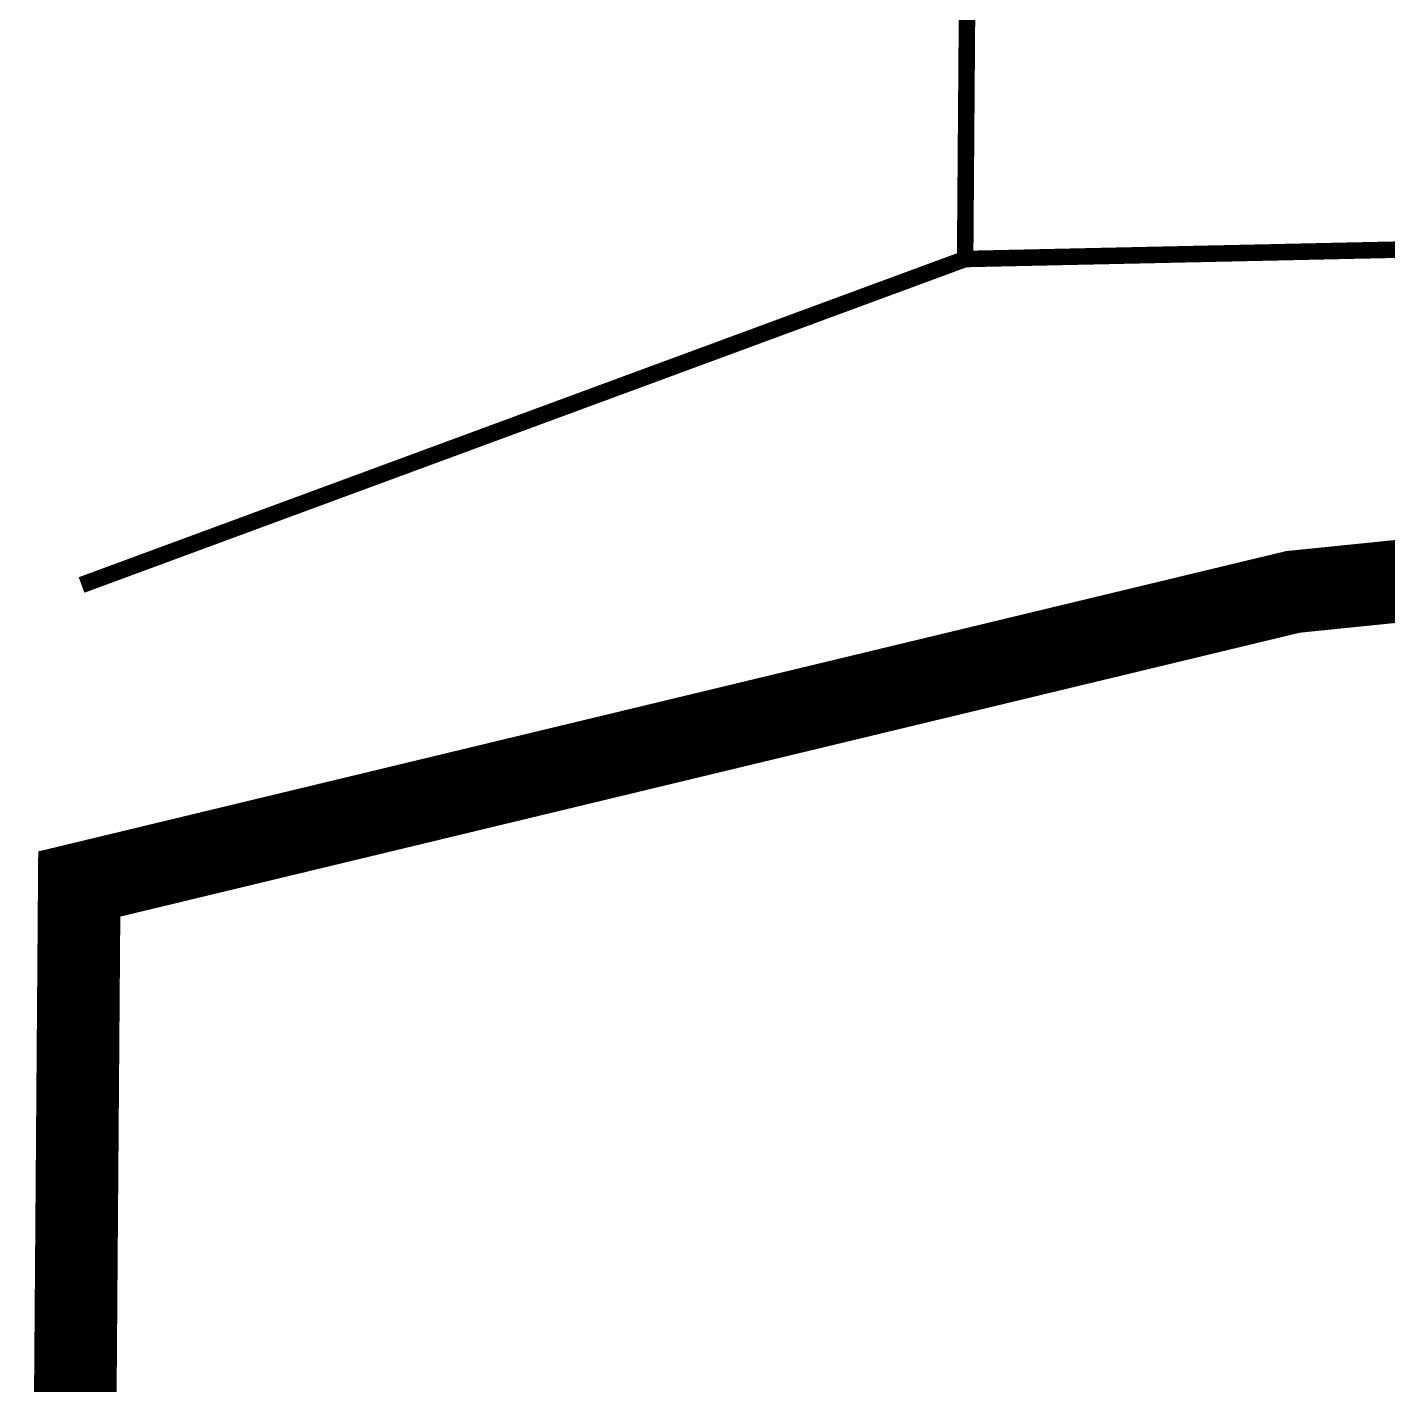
# Model space of a CAD drawing. Header units: metres. Extents: x 326467 to 340077, y 1811030 to 1824953.
# Drawn here: x 326493.84 to 326543.78, y 1813620.13 to 1813669.98 of the extents above; entities that cross this region are included whole.
import ezdxf

# ---------------------------------------------------------------- set-up
doc = ezdxf.new("R2010")
doc.units = ezdxf.units.M
doc.header["$MEASUREMENT"] = 0
for name, color, linetype in [('CRZ LINE FOR RIVER OR CREEK', 84, 'Continuous'), ('NDZ-200M FROM CRZ', 30, 'Continuous'), ('SURVEY PLOT BOUNDARY', 35, 'Continuous')]:
    doc.layers.add(name, color=color, linetype=linetype)

# ---------------------------------------------------------------- blocks, each defined once
blk = doc.blocks.new('16')
at = {"layer": 'CRZ LINE FOR RIVER OR CREEK', "ltscale": 0.1, "const_width": 3.032, "flags": 128}
blk.add_lwpolyline([(326495.747, 1813638.515), (326540.299, 1813649.242), (326577.346, 1813653.011), (326637.317, 1813648.493), (326689.744, 1813631.916), (326711.42, 1813605.99), (326729.731, 1813575.001), (326748.493, 1813544.588), (326761.603, 1813514.105), (326801.513, 1813485.272), (326898.734, 1813472.614), (326963.444, 1813476.158), (326999.95, 1813492.049), (327034.42, 1813505.935), (327049.063, 1813546.897), (327059.299, 1813586.609), (327086.111, 1813639.192), (327120.637, 1813677.11), (327158.853, 1813700.033), (327213.894, 1813712.781)], dxfattribs=at)
at = {"layer": 'NDZ-200M FROM CRZ', "const_width": 3.032, "flags": 128}
blk.add_lwpolyline([(326637.317, 1813648.493), (326577.346, 1813653.011), (326540.299, 1813649.242), (326495.747, 1813638.515), (326495.364, 1813588.939), (326499.406, 1813588.908), (326503.48, 1813592.92), (326523.692, 1813592.764), (326535.851, 1813596.713), (326548.009, 1813600.663), (326552.052, 1813600.632), (326560.168, 1813604.612), (326564.21, 1813604.581), (326572.295, 1813604.519), (326576.337, 1813604.488), (326584.422, 1813604.425), (326588.465, 1813604.394), (326592.507, 1813604.363), (326624.815, 1813600.07)], dxfattribs=at)
at = {"layer": 'SURVEY PLOT BOUNDARY', "lineweight": 18, "const_width": 0.606}
for points in [[(326921.879, 1813852.507), (326981.485, 1813718.617), (326985.497, 1813714.543), (326980.518, 1813593.282), (326866.769, 1813521.38), (326746.276, 1813623.393), (326665.739, 1813664.447), (326528.265, 1813661.465), (326528.639, 1813709.982), (326508.458, 1813714.181), (326501.372, 1813843.622)], [(326501.372, 1813843.622), (326508.458, 1813714.181), (326528.639, 1813709.982), (326528.265, 1813661.465), (326495.831, 1813649.495), (326528.265, 1813661.465), (326665.739, 1813664.447), (326746.276, 1813623.393), (326866.769, 1813521.38), (326773.075, 1813429.107), (326769.001, 1813425.095), (326764.959, 1813425.126), (326636.818, 1813583.804), (326494.896, 1813528.293), (326636.818, 1813583.804), (326764.959, 1813425.126), (326773.044, 1813425.064), (327035.958, 1813443.252), (327092.895, 1813487.289), (327097.53, 1813564.076), (327129.839, 1813559.783), (327158.791, 1813644.469), (327243.994, 1813684.245)]]:
    blk.add_lwpolyline(points, dxfattribs=at)

msp = doc.modelspace()

# ---------------------------------------------------------------- block references
msp.add_blockref('16', (0, 0))

doc.saveas('drawing.dxf')
